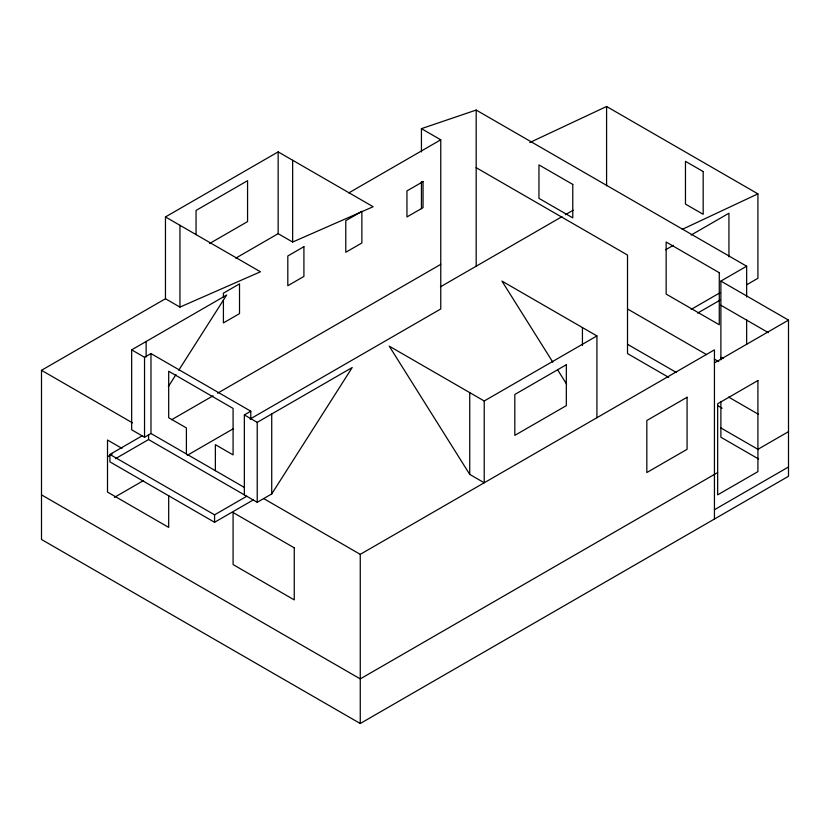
<?xml version="1.0" encoding="UTF-8"?>
<svg xmlns="http://www.w3.org/2000/svg" width="830" height="830" viewBox="0 0 830 830"><rect width="100%" height="100%" fill="white"/><g stroke="black" fill="none" stroke-linecap="round" stroke-linejoin="round"><path stroke-width="1.25" d="M168.355 386.562L175.981 374.569M178.761 370.211L226.642 295.024L131.659 349.855L131.659 429.795L144.534 437.234L150.977 433.509L244.145 487.303M115.443 458.679L148.56 439.558L257.227 502.295L271.721 493.933L352.211 367.524L257.227 422.356L244.352 414.927L244.352 494.856M720.886 359.815L720.886 281.08L788.5 320.121L788.5 476.275L360.262 723.511L41.5 539.479L41.5 370.305L165.46 298.738L165.46 216.941L278.154 151.88L373.147 206.722L292.648 242.038L278.154 233.676L235.762 258.151M209.492 243.574L247.568 221.589L247.568 180.691L196.056 210.436L196.056 234.724M348.808 192.892L440.761 139.803L440.761 308.968L250.1 419.036M131.659 349.855L144.534 357.294L150.977 353.58L250.785 411.203L250.785 418.943M253.202 499.971L214.565 522.278L109.923 461.864L109.923 454.425L142.117 435.833M107.672 456.656L112.154 454.072M171.592 419.752L213.092 395.796M217.574 393.202L440.761 264.355M440.429 286.848L561.993 216.661M565.344 214.731L573.146 210.229M244.352 414.927L250.785 411.203M114.395 497.388L143.559 480.549M187.3 455.297L233.282 428.757M665.598 249.788L673.379 245.307M691.162 235.035L728.937 213.227L728.937 256.823M109.923 454.425L214.565 514.839L246.759 496.257M484.222 400.983L484.222 482.78L469.739 474.407L389.239 346.141L484.222 400.983L596.915 335.922L596.915 417.708M720.886 281.08L746.647 266.212L746.647 296.974M691.162 309.393L720.046 292.72M697.729 313.045L720.015 300.17M746.761 284.732L757.915 278.289L757.915 193.857L606.585 106.489L529.737 142.553M263.67 498.581L360.262 554.347L714.443 349.855L714.443 519.03M714.443 362.876L788.5 320.121M717.66 472.55L360.262 678.899L41.5 494.856M757.915 449.321L788.5 431.652M714.443 509.734L788.5 466.979M682.229 229.371L757.915 193.857M165.46 298.738L179.954 307.1L260.444 271.784L165.46 216.941M421.443 151.89L421.443 128.65L476.181 110.058L746.647 266.212M421.443 128.65L440.761 139.803M720.886 305.243L768.393 332.674M476.181 167.681L627.511 255.059L627.511 353.58L668.7 377.37M720.886 357.294L723.096 358.57M627.511 308.968L706.558 354.607M714.35 359.11L718.811 361.673M728.647 397.103L758.568 414.377M627.511 344.284L676.502 372.566M596.915 335.922L501.932 281.08L552.842 362.202M717.691 405.652L722.152 408.225M720.886 427.938L758.568 449.694M758.568 458.99L720.886 437.234L720.886 401.45M41.5 370.305L132.541 422.875M121.969 448.366L107.506 440.025L107.506 492.076L168.687 527.392L168.687 495.655M557.667 369.879L566.61 384.134M746.647 320.058L746.647 344.409M606.585 106.489L606.585 185.806M582.432 327.549L582.432 345.446M476.181 110.058L476.181 266.212M469.739 392.611L469.739 474.407M421.443 181.594L421.443 208.714M360.262 554.347L360.262 723.511M292.648 160.242L292.648 242.038M278.154 151.88L278.154 233.676M271.721 413.994L271.721 493.933M257.227 422.356L257.227 502.295M223.415 297.047L223.415 293.166L239.517 283.87L239.517 313.615L223.415 322.912L223.415 299.63M215.375 470.693L215.375 444.662L233.085 454.892L233.085 408.412L168.687 371.238L168.687 417.708L186.397 427.938L186.397 453.958M214.565 514.839L214.565 522.278M179.954 225.314L179.954 307.1M150.977 353.58L150.977 433.509M148.56 434.598L148.56 439.558M146.142 341.493L146.142 356.962M144.534 357.294L144.534 437.234M361.87 211.37L345.778 220.666L345.778 252.268L361.87 242.972L361.87 211.37M303.915 246.686L287.813 255.982L287.813 285.728L303.915 276.432L303.915 246.686M423.051 181.625L406.949 190.921L406.949 216.941L423.051 207.656L423.051 181.625M566.33 364.733L514.818 394.478L514.818 435.377L566.33 405.631L566.33 364.733M687.074 397.269L646.829 420.499L646.829 472.55L687.074 449.321L687.074 397.269M757.915 380.534L717.66 403.774L717.66 494.856L757.915 471.627L757.915 380.534M703.176 171.551L685.466 161.331L685.466 204.087L703.176 214.306L703.176 171.551M572.773 184.416L538.961 164.9L538.961 198.36L572.773 217.875L572.773 184.416M719.278 272.717L666.148 242.038L666.148 294.09L719.278 324.769L719.278 272.717M294.256 547.841L233.085 512.515L233.085 564.566L294.256 599.893L294.256 547.841"/></g></svg>
